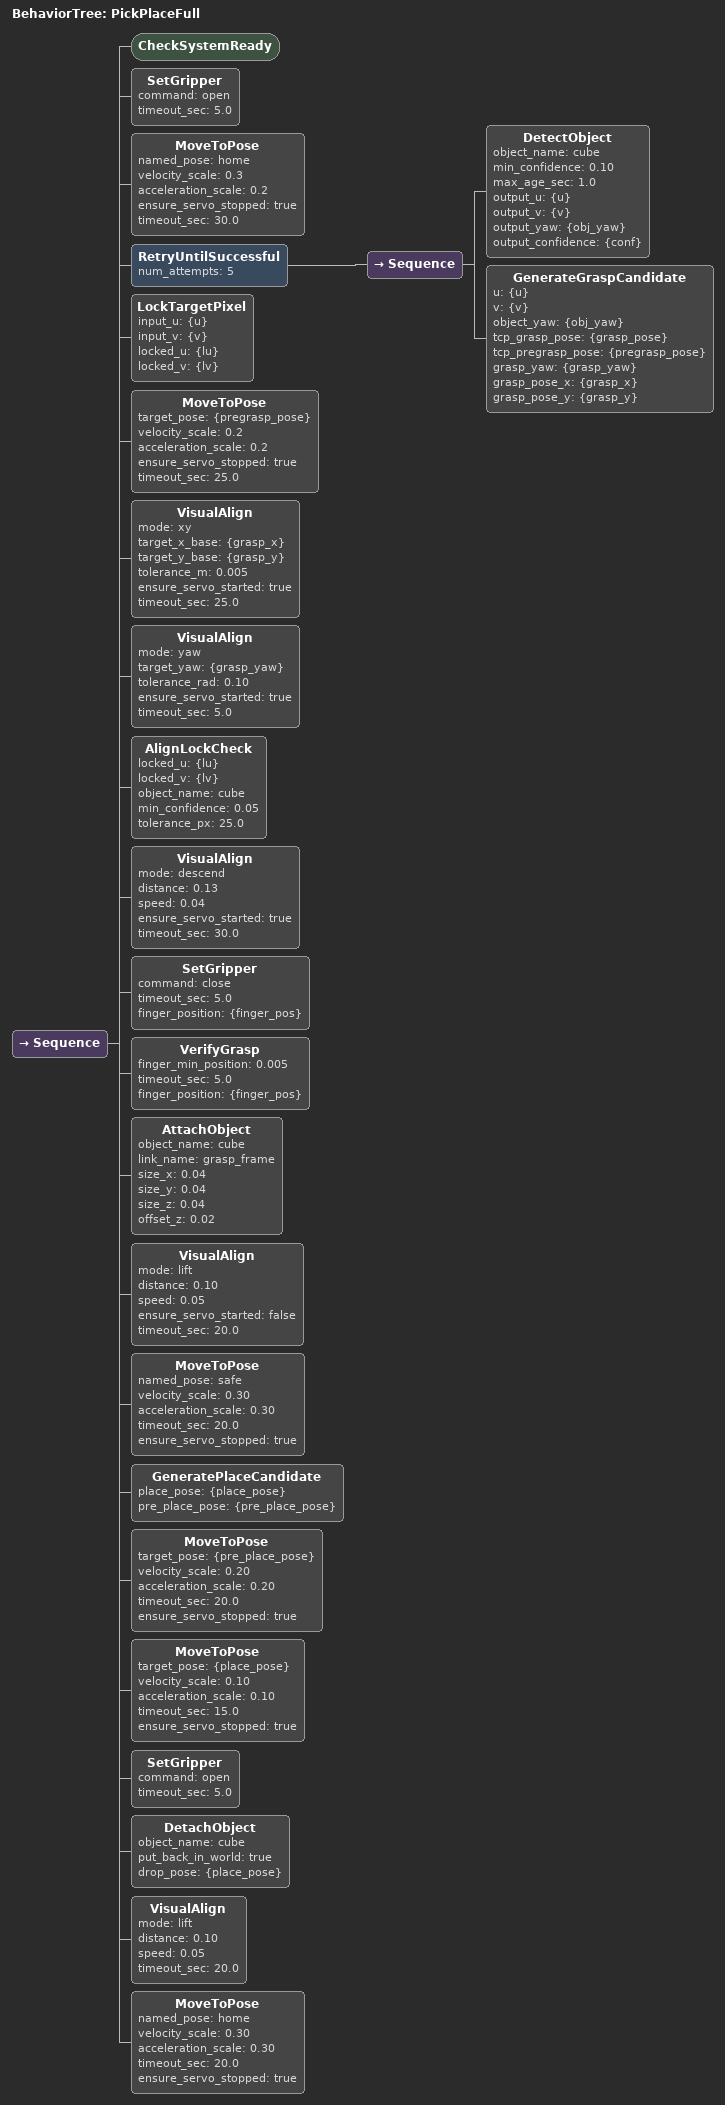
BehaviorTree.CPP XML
<root BTCPP_format="4">
    <BehaviorTree ID="PickPlaceFull">
        <Sequence>
            <CheckSystemReady />

            <!-- ===== Pick ===== -->
            <SetGripper command="open" timeout_sec="5.0" />

            <MoveToPose named_pose="home"
                velocity_scale="0.3" acceleration_scale="0.2"
                ensure_servo_stopped="true"
                timeout_sec="30.0" />

            <RetryUntilSuccessful num_attempts="5">
                <Sequence>
                    <DetectObject object_name="cube" min_confidence="0.10" max_age_sec="1.0"
                        output_u="{u}" output_v="{v}"
                        output_yaw="{obj_yaw}" output_confidence="{conf}" />
                    <GenerateGraspCandidate u="{u}" v="{v}" object_yaw="{obj_yaw}"
                        tcp_grasp_pose="{grasp_pose}"
                        tcp_pregrasp_pose="{pregrasp_pose}"
                        grasp_yaw="{grasp_yaw}"
                        grasp_pose_x="{grasp_x}"
                        grasp_pose_y="{grasp_y}" />
                </Sequence>
            </RetryUntilSuccessful>

            <LockTargetPixel input_u="{u}" input_v="{v}"
                locked_u="{lu}" locked_v="{lv}" />

            <MoveToPose target_pose="{pregrasp_pose}"
                velocity_scale="0.2" acceleration_scale="0.2"
                ensure_servo_stopped="true"
                timeout_sec="25.0" />

            <VisualAlign mode="xy"
                target_x_base="{grasp_x}" target_y_base="{grasp_y}"
                tolerance_m="0.005"
                ensure_servo_started="true"
                timeout_sec="25.0" />

            <VisualAlign mode="yaw"
                target_yaw="{grasp_yaw}"
                tolerance_rad="0.10"
                ensure_servo_started="true"
                timeout_sec="5.0" />

            <AlignLockCheck locked_u="{lu}" locked_v="{lv}"
                object_name="cube"
                min_confidence="0.05"
                tolerance_px="25.0" />

            <VisualAlign mode="descend"
                distance="0.13"
                speed="0.04"
                ensure_servo_started="true"
                timeout_sec="30.0" />

            <SetGripper command="close" timeout_sec="5.0" finger_position="{finger_pos}" />

            <VerifyGrasp finger_min_position="0.005" timeout_sec="5.0"
                finger_position="{finger_pos}" />

            <!-- 抓到后 attach cube 到 grasp_frame -->
            <AttachObject object_name="cube"
                link_name="grasp_frame"
                size_x="0.04" size_y="0.04" size_z="0.04"
                offset_z="0.02" />

            <VisualAlign mode="lift"
                distance="0.10"
                speed="0.05"
                ensure_servo_started="false"
                timeout_sec="20.0" />

            <MoveToPose named_pose="safe"
                velocity_scale="0.30" acceleration_scale="0.30"
                timeout_sec="20.0"
                ensure_servo_stopped="true" />

            <!-- ===== Place ===== -->
            <GeneratePlaceCandidate place_pose="{place_pose}"
                pre_place_pose="{pre_place_pose}" />

            <MoveToPose target_pose="{pre_place_pose}"
                velocity_scale="0.20" acceleration_scale="0.20"
                timeout_sec="20.0"
                ensure_servo_stopped="true" />

            <MoveToPose target_pose="{place_pose}"
                velocity_scale="0.10" acceleration_scale="0.10"
                timeout_sec="15.0"
                ensure_servo_stopped="true" />

            <SetGripper command="open" timeout_sec="5.0" />

            <!-- 放置后 detach cube 回 world -->
            <DetachObject object_name="cube"
                put_back_in_world="true"
                drop_pose="{place_pose}" />

            <VisualAlign mode="lift"
                distance="0.10" speed="0.05"
                timeout_sec="20.0" />

            <MoveToPose named_pose="home"
                velocity_scale="0.30" acceleration_scale="0.30"
                timeout_sec="20.0"
                ensure_servo_stopped="true" />
        </Sequence>
    </BehaviorTree>
</root>
